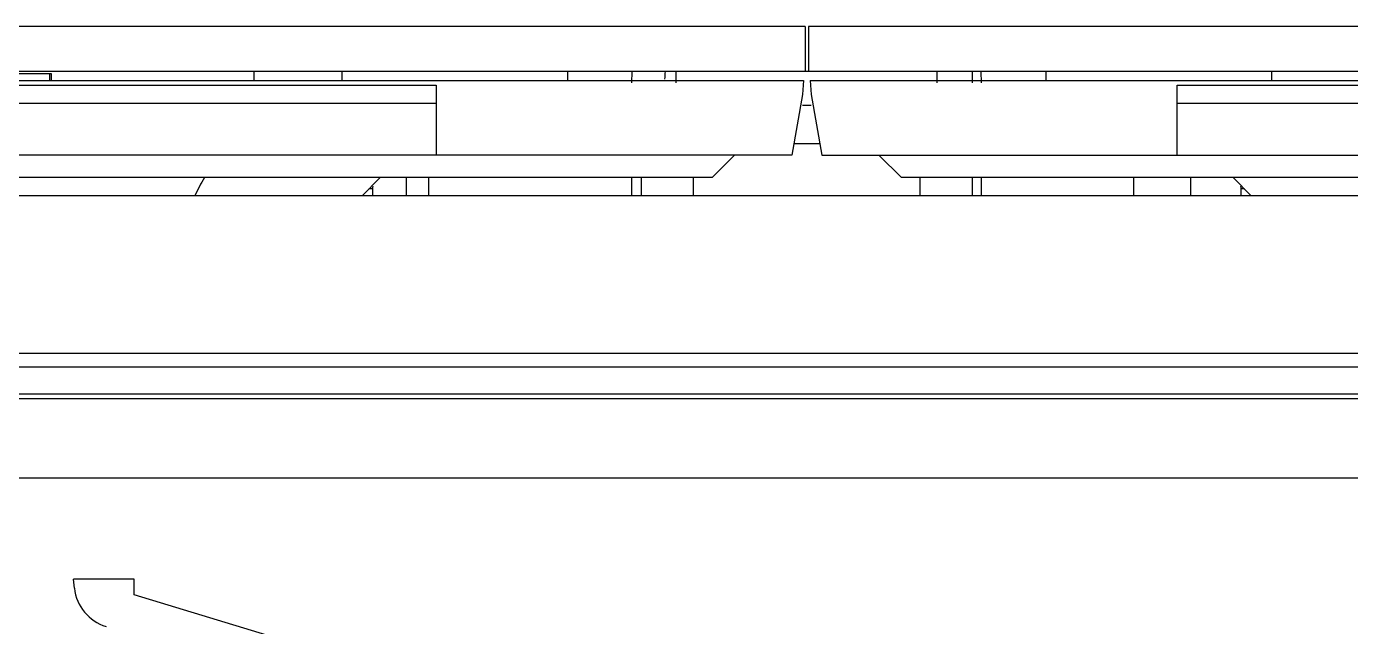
# Model space of a CAD drawing. Header units: millimetres. Extents: x -97344 to -49824, y -57049 to -40247.
# Drawn here: x -64574.2 to -64515.6, y -52804.5 to -52777.9 of the extents above; entities that cross this region are included whole.
import ezdxf

# ---------------------------------------------------------------- set-up
doc = ezdxf.new("R2010")
doc.units = ezdxf.units.MM
doc.header["$LTSCALE"] = 200
for name, color, linetype in [('02___PRT_ALL_AXES', 7, 'Continuous'), ('06___PRT_ALL_SURFS', 7, 'Continuous'), ('DIM', 3, 'Continuous'), ('LAY0001', 7, 'Continuous'), ('LAY0011', 7, 'Continuous')]:
    doc.layers.add(name, color=color, linetype=linetype)

# ---------------------------------------------------------------- blocks, each defined once
blk = doc.blocks.new('23-D1020-B_EXTRUSION-MAIN-BODY_BASESTAND-0_5m_Absen-PL__363', base_point=(418.75, -61.98))
at = {"color": 7, "linetype": 'Continuous'}
for p, q in [((892.007, 18.02), (441.246, 18.02)), ((892.007, 17.82), (441.246, 17.82))]:
    blk.add_line(p, q, dxfattribs=at)
blk = doc.blocks.new('Top1', base_point=(668.75, -75.52))
blk.add_blockref('23-D1020-B_EXTRUSION-MAIN-BODY_BASESTAND-0_5m_Absen-PL__363', (418.75, -61.98))
blk = doc.blocks.new('*U1521')
blk.add_blockref('Top1', (0, -50.114))
blk = doc.blocks.new('*U1522')
at = {"layer": 'DIM', "color": 0, "linetype": 'ByBlock', "lineweight": -2, "transparency": 16777216}
blk.add_blockref('*U1521', (5000, 0), dxfattribs=at)
blk = doc.blocks.new('2250')
at = {"color": 7, "linetype": 'Continuous'}
for p, q in [((-45337.856, -64404.84), (-45577.425, -64404.84)), ((-45337.856, -64404.84), (-45337.856, -64406.84)), ((-45337.706, -64404.84), (-45337.706, -64406.84)), ((-45098.137, -64404.84), (-45337.706, -64404.84)), ((-45337.856, -64406.84), (-45577.211, -64406.84)), ((-45371.251, -64406.94), (-45373.529, -64406.94)), ((-45371.336, -64406.94), (-45371.336, -64407.24)), ((-45371.251, -64407.24), (-45371.251, -64406.94)), ((-45345.529, -64407.34), (-45345.515, -64406.84)), ((-45343.563, -64407.34), (-45343.563, -64406.84)), ((-45098.35, -64406.84), (-45337.706, -64406.84)), ((-45331.998, -64407.34), (-45331.998, -64406.84)), ((-45330.445, -64406.84), (-45330.445, -64407.34)), ((-45330.033, -64407.34), (-45330.047, -64406.84)), ((-45577.168, -64407.24), (-45337.931, -64407.24)), ((-45438.201, -64407.443), (-45354.201, -64407.443)), ((-45354.201, -64407.443), (-45354.201, -64410.54)), ((-45337.931, -64407.24), (-45337.973, -64407.847)), ((-45337.631, -64407.24), (-45337.588, -64407.847)), ((-45337.631, -64407.24), (-45098.393, -64407.24)), ((-45321.361, -64410.54), (-45321.361, -64407.443)), ((-45321.361, -64407.443), (-45237.361, -64407.443)), ((-45438.201, -64408.24), (-45354.201, -64408.24)), ((-45337.973, -64407.847), (-45338.448, -64410.54)), ((-45337.588, -64407.847), (-45337.114, -64410.54)), ((-45321.361, -64408.24), (-45237.361, -64408.24)), ((-45338.448, -64410.54), (-45354.201, -64410.54)), ((-45337.202, -64410.04), (-45338.36, -64410.04)), ((-45337.114, -64410.54), (-45188.201, -64410.54)), ((-45334.581, -64410.54), (-45333.581, -64411.54)), ((-45341.981, -64411.54), (-45576.708, -64411.54)), ((-45356.681, -64411.54), (-45357.481, -64412.34)), ((-45355.531, -64411.54), (-45355.531, -64412.34)), ((-45354.531, -64412.34), (-45354.531, -64411.54)), ((-45345.531, -64412.34), (-45345.531, -64411.54)), ((-45345.116, -64411.54), (-45345.116, -64412.34)), ((-45342.812, -64411.54), (-45342.812, -64412.34)), ((-45098.853, -64411.54), (-45333.581, -64411.54)), ((-45332.75, -64412.34), (-45332.75, -64411.54)), ((-45330.445, -64411.54), (-45330.445, -64412.34)), ((-45330.031, -64412.34), (-45330.031, -64411.54)), ((-45323.281, -64412.34), (-45323.281, -64411.54)), ((-45320.781, -64411.54), (-45320.781, -64412.34)), ((-45318.081, -64412.34), (-45318.881, -64411.54)), ((-45099.048, -64412.34), (-45576.514, -64412.34)), ((-45357.031, -64412.04), (-45357.181, -64412.04)), ((-45357.031, -64412.04), (-45357.031, -64412.34)), ((-45318.531, -64412.34), (-45318.531, -64412.04)), ((-45318.381, -64412.04), (-45318.531, -64412.04)), ((-45202.36, -64419.34), (-45473.202, -64419.34)), ((-45389.543, -64419.919), (-45286.019, -64419.919))]:
    blk.add_line(p, q, dxfattribs=at)
for centre, start, end in [((-45356.531, -64412.04), 165.00286, 180), ((-45319.031, -64412.04), 0, 14.99714)]:
    blk.add_arc(centre, 0.5, start, end, dxfattribs=at)
for centre, major_axis, ratio, start_param, end_param in [((-45337.781, -64407.34), (0, 6.3), 1, 1.491348, 1.545), ((-45355.381, -64416.969), (0, 10.619), 0.996166, 1.034134, 1.119749)]:
    blk.add_ellipse(centre, major_axis=major_axis, ratio=ratio, start_param=start_param, end_param=end_param, dxfattribs=at)
at = {"layer": '02___PRT_ALL_AXES', "color": 7, "linetype": 'Continuous'}
for p, q in [((-45362.281, -64406.84), (-45362.281, -64407.24)), ((-45358.381, -64406.84), (-45358.381, -64407.24)), ((-45348.381, -64406.84), (-45348.381, -64407.24)), ((-45327.181, -64406.84), (-45327.181, -64407.24)), ((-45317.181, -64406.84), (-45317.181, -64407.24))]:
    blk.add_line(p, q, dxfattribs=at)
at = {"layer": '06___PRT_ALL_SURFS', "color": 7, "linetype": 'Continuous'}
for p, q in [((-45354.201, -64410.54), (-45438.201, -64410.54)), ((-45340.981, -64410.54), (-45341.981, -64411.54)), ((-45381.773, -64424.84), (-45293.789, -64424.84))]:
    blk.add_line(p, q, dxfattribs=at)
at = {"layer": 'LAY0001', "color": 7, "linetype": 'Continuous'}
for p, q in [((-45370.237, -64429.743), (-45370.281, -64429.34)), ((-45367.581, -64429.34), (-45370.281, -64429.34)), ((-45367.581, -64430.038), (-45367.581, -64429.34)), ((-45347.659, -64436.072), (-45367.581, -64430.038))]:
    blk.add_line(p, q, dxfattribs=at)
blk.add_arc((-45368.249, -64429.522), 2, 186.34395, 253.15063, dxfattribs=at)
at = {"layer": 'LAY0011', "color": 7, "linetype": 'Continuous'}
for p, q in [((-45098.35, -64406.84), (-45577.211, -64406.84)), ((-45337.588, -64408.34), (-45337.973, -64408.34))]:
    blk.add_line(p, q, dxfattribs=at)
blk = doc.blocks.new('*U1514')
at = {"layer": 'DIM', "color": 3}
blk.add_blockref('2250', (45347.11, 64440.647), dxfattribs=at)
blk = doc.blocks.new('*U1516')
at = {"layer": 'DIM', "color": 0, "linetype": 'ByBlock', "lineweight": -2, "transparency": 16777216}
blk.add_blockref('*U1514', (5000, 0), dxfattribs=at)

msp = doc.modelspace()

# ---------------------------------------------------------------- block references
at = {"layer": 'DIM', "color": 3}
for name, p in [('*U1522', (-69539.665, -52837.614)), ('*U1516', (-69548.994, -52813.697))]:
    msp.add_blockref(name, p, dxfattribs=at)

doc.saveas('drawing.dxf')
